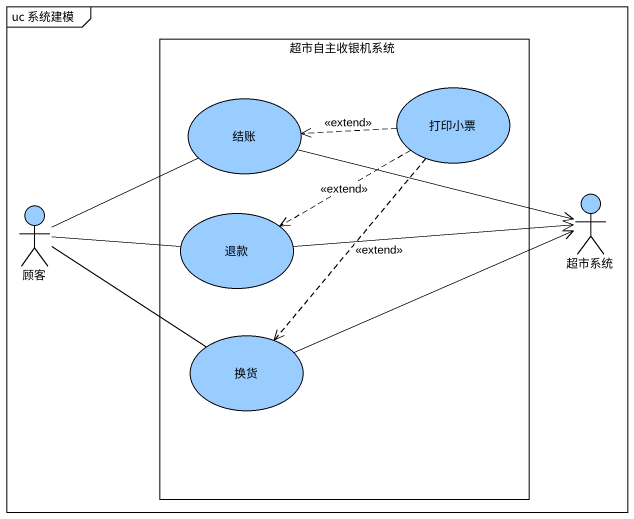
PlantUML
@startuml
mainframe uc 系统建模
rectangle 超市自主收银机系统 {
  usecase 结账 #99CCFF
  usecase 打印小票 #99CCFF
  usecase 退款 #99CCFF
  usecase 换货 #99CCFF
}
actor 顾客 #99CCFF
actor 超市系统 #99CCFF
打印小票 .left.> 结账 : <<extend>>
打印小票 .left.> 退款 : <<extend>>
打印小票 ..> 换货 : <<extend>>
顾客 -right- 结账
顾客 -right- 退款
顾客 -right- 换货
超市系统 <-left- 结账
超市系统 <-left- 退款
超市系统 <-left- 换货
@enduml
